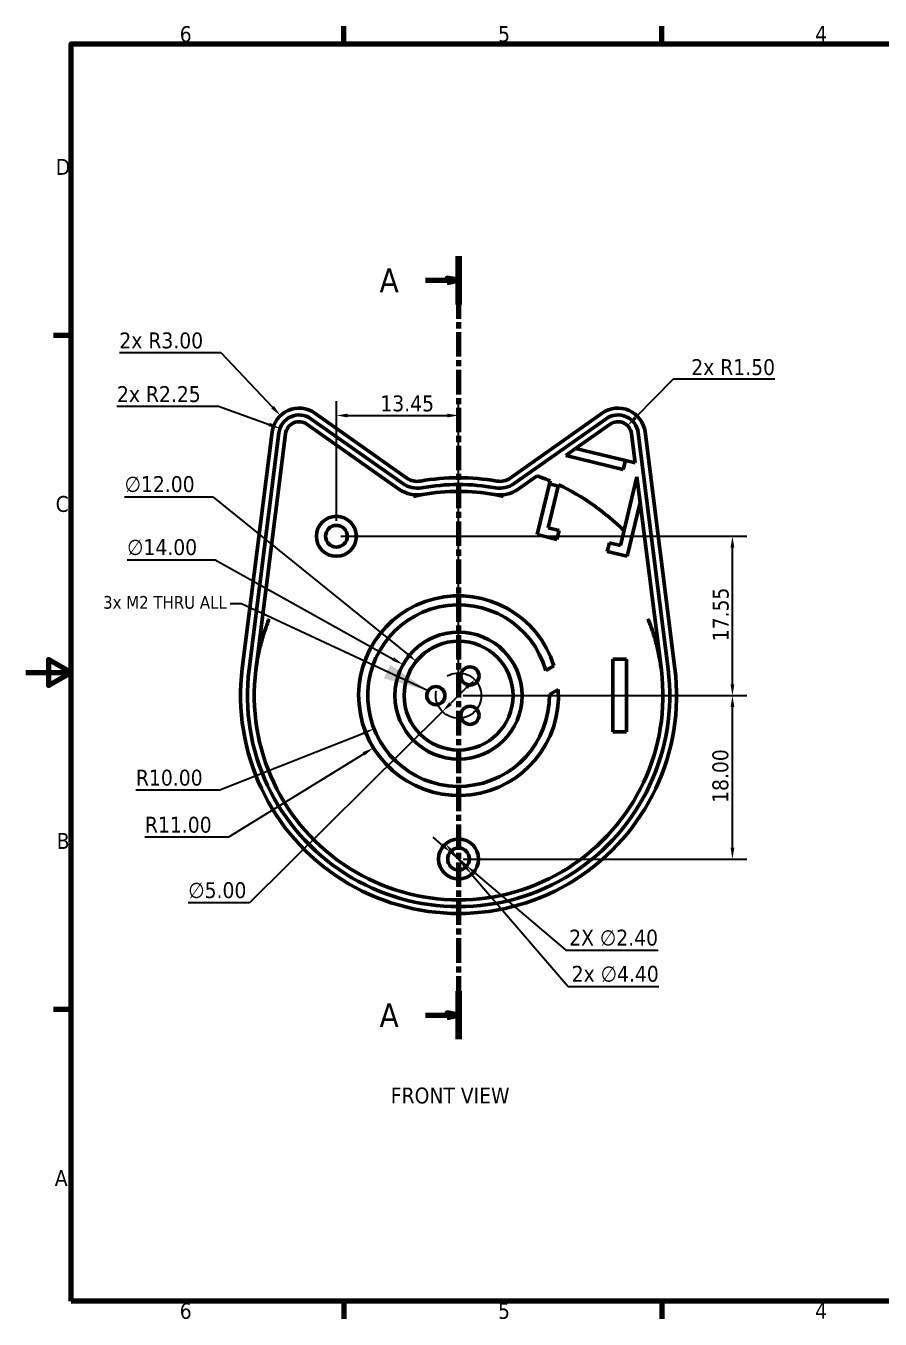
# Model space of a CAD drawing. Header units: millimetres. Extents: x 0 to 52.5, y 0 to 37.1.
# Drawn here: x 0 to 23.51, y 0.75 to 36.37 of the extents above; entities that cross this region are included whole.
import ezdxf

# ---------------------------------------------------------------- set-up
doc = ezdxf.new("R2010")
doc.units = ezdxf.units.MM
doc.header["$LTSCALE"] = 0.5
doc.linetypes.add('CHAIN', pattern=[0.3543, 0.2362, -0.0295, 0.0591, -0.0295])
doc.linetypes.add('DASHED', pattern=[0.2068, 0.1655, -0.0413])
for name, color, linetype, lineweight in [('Border (ISO)', 7, 'Continuous', 70), ('Dimension (ISO)', 7, 'Continuous', 25), ('Section Line (ISO)', 7, 'CHAIN', 70), ('Sketch Geometry (ISO)', 7, 'Continuous', 25), ('Symbol (ISO)', 7, 'Continuous', 25), ('Visible (ISO)', 7, 'Continuous', 50)]:
    doc.layers.add(name, color=color, linetype=linetype, lineweight=lineweight)
doc.styles.add('Label Text (ISO)', font='tahoma.ttf')
doc.styles.add('Note Text (ISO)', font='tahoma.ttf')
doc.dimstyles.new('Default (ISO)', dxfattribs={"dimscale": 0.5, "dimtxt": 3.5, "dimasz": 2.5, "dimexe": 3.175, "dimexo": 1, "dimgap": 0.762, "dimtad": 1, "dimtxsty": 'Note Text (ISO)', "dimcen": 2.5, "dimdle": 10, "dimclrd": 256, "dimclre": 256, "dimclrt": 256, "dimazin": 3, "dimtfac": 1.001486, "dimtmove": 0, "dimatfit": 3, "dimfxl": 0, "dimlwd": -1, "dimlwe": -1})
doc.dimstyles.new('Default - Method 1b (ISO)$7', dxfattribs={"dimscale": 0.5, "dimtxt": 3.5, "dimasz": 2.5, "dimexe": 3.175, "dimexo": 0, "dimgap": 0.762, "dimtad": 1, "dimtxsty": 'Note Text (ISO)', "dimcen": 2.5, "dimdle": 10, "dimclrd": 256, "dimclre": 256, "dimclrt": 256, "dimazin": 2, "dimtfac": 1, "dimtmove": 0, "dimatfit": 3, "dimfxl": 0, "dimlwd": -1, "dimlwe": -1})

# ---------------------------------------------------------------- blocks, each defined once
blk = doc.blocks.new('Borders Default Border')
at = {"layer": 'Border (ISO)'}
for p, q in [((70, 287), (70, 290.9)), ((140, 287), (140, 290.9)), ((10, 222.75), (6.1, 222.75)), ((10, 74.25), (6.1, 74.25)), ((70, 10), (70, 6.1)), ((140, 10), (140, 6.1))]:
    blk.add_line(p, q, dxfattribs=at)
at = {"layer": 'Border (ISO)', "flags": 128}
for points in [[(10, 10), (10, 287), (410, 287), (410, 10), (10, 10)], [(0, 148.5), (10, 148.5), (5, 151.39), (5, 145.61), (10, 148.5)]]:
    blk.add_lwpolyline(points, dxfattribs=at)
at = {"layer": 'Border (ISO)', "char_height": 3.5, "attachment_point": 7, "style": 'Note Text (ISO)'}
for s, insert in [('6', (33.88, 287.33)), ('5', (103.98, 287.33)), ('4', (173.78, 287.4)), ('D', (6.57, 258.13)), ('C', (6.56, 183.81)), ('B', (6.78, 109.63)), ('A', (6.36, 35.38)), ('6', (33.88, 6.03)), ('5', (103.98, 6.03)), ('4', (173.78, 6.1))]:
    blk.add_mtext(s, dxfattribs=dict(at, insert=insert))
blk = doc.blocks.new('*D7')
at = {"layer": 'Defpoints', "color": 0, "transparency": 16777216}
for p in [(12.353, 18.366), (11.466, 17.485)]:
    blk.add_point(p, dxfattribs=at)
at = {"layer": 'Dimension (ISO)', "transparency": 16777216}
for p, q in [((12.131, 18.145), (11.688, 17.705)), ((11.466, 17.485), (6.159, 12.219)), ((6.159, 12.219), (4.47, 12.219))]:
    blk.add_line(p, q, dxfattribs=at)
for points in [[(12.095, 18.182), (12.168, 18.108), (12.353, 18.366)], [(11.651, 17.742), (11.724, 17.668), (11.466, 17.485)]]:
    blk.add_solid(points, dxfattribs=at)
at = {"layer": 'Dimension (ISO)', "transparency": 16777216, "insert": (4.47, 12.786), "char_height": 0.4375, "attachment_point": 1, "style": 'Note Text (ISO)'}
blk.add_mtext('\\A1;∅5.00', dxfattribs=at)
blk = doc.blocks.new('*D8')
at = {"layer": 'Defpoints', "color": 0, "transparency": 16777216}
for p in [(11.91, 25.64), (8.547, 22.613), (11.91, 17.925)]:
    blk.add_point(p, dxfattribs=at)
at = {"layer": 'Dimension (ISO)', "transparency": 16777216}
for p, q in [((8.547, 22.738), (8.547, 26.036)), ((11.91, 18.05), (11.91, 26.036)), ((8.86, 25.64), (11.597, 25.64))]:
    blk.add_line(p, q, dxfattribs=at)
for points in [[(8.86, 25.692), (8.86, 25.587), (8.547, 25.64)], [(11.597, 25.692), (11.597, 25.587), (11.91, 25.64)]]:
    blk.add_solid(points, dxfattribs=at)
at = {"layer": 'Dimension (ISO)', "transparency": 16777216, "insert": (9.757, 26.191), "char_height": 0.4375, "attachment_point": 1, "style": 'Note Text (ISO)'}
blk.add_mtext('\\A1;13.45', dxfattribs=at)
blk = doc.blocks.new('*D9')
at = {"layer": 'Defpoints', "color": 0, "transparency": 16777216}
for p in [(8.547, 22.313), (19.448, 22.313), (11.91, 17.925)]:
    blk.add_point(p, dxfattribs=at)
at = {"layer": 'Dimension (ISO)', "transparency": 16777216}
for p, q in [((8.672, 22.313), (19.845, 22.313)), ((19.448, 18.238), (19.448, 22)), ((12.035, 17.925), (19.845, 17.925))]:
    blk.add_line(p, q, dxfattribs=at)
for points in [[(19.396, 22), (19.5, 22), (19.448, 22.313)], [(19.396, 18.238), (19.5, 18.238), (19.448, 17.925)]]:
    blk.add_solid(points, dxfattribs=at)
at = {"layer": 'Dimension (ISO)', "transparency": 16777216, "insert": (18.904, 19.421), "char_height": 0.4375, "attachment_point": 1, "rotation": 90, "style": 'Note Text (ISO)'}
blk.add_mtext('\\A1;17.55', dxfattribs=at)
blk = doc.blocks.new('2dTransSection0')
at = {"layer": 'Section Line (ISO)', "linetype": 'CHAIN', "ltscale": 45.695759}
blk.add_line((95.28, 240.19), (95.28, 67.7), dxfattribs=at)
at = {"layer": 'Section Line (ISO)', "linetype": 'Continuous', "lineweight": 140}
for p, q in [((95.28, 240.19), (95.28, 229.6)), ((95.28, 78.29), (95.28, 67.7))]:
    blk.add_line(p, q, dxfattribs=at)
at = {"layer": 'Section Line (ISO)', "linetype": 'Continuous'}
for p, q in [((87.99, 234.9), (92.78, 234.9)), ((95.28, 234.9), (92.78, 235.4)), ((92.78, 235.4), (92.78, 234.4)), ((92.78, 234.9), (95.28, 234.9)), ((92.78, 234.4), (95.28, 234.9)), ((87.99, 73), (92.78, 73)), ((95.28, 73), (92.78, 73.5)), ((92.78, 73.5), (92.78, 72.5)), ((92.78, 73), (95.28, 73)), ((92.78, 72.5), (95.28, 73))]:
    blk.add_line(p, q, dxfattribs=at)
at = {"layer": 'Section Line (ISO)', "linetype": 'Continuous', "flags": 128}
for points in [[(92.78, 234.4), (95.28, 234.9), (92.78, 235.4), (92.78, 234.4)], [(92.78, 72.5), (95.28, 73), (92.78, 73.5), (92.78, 72.5)]]:
    blk.add_lwpolyline(points, dxfattribs=at)
at = {"layer": 'Section Line (ISO)'}
for points in [[(92.78, 234.4), (95.28, 234.9), (92.78, 235.4), (92.78, 234.4)], [(92.78, 72.5), (95.28, 73), (92.78, 73.5), (92.78, 72.5)]]:
    blk.add_solid(points, dxfattribs=at)
at = {"layer": 'Section Line (ISO)', "char_height": 5.25, "attachment_point": 7, "style": 'Label Text (ISO)'}
for insert in [(77.87, 232.27), (77.87, 70.37)]:
    blk.add_mtext('A ', dxfattribs=dict(at, insert=insert))
blk = doc.blocks.new('*D13')
at = {"layer": 'Defpoints', "color": 0, "transparency": 16777216}
for p in [(11.91, 17.925), (19.448, 17.925), (11.91, 13.425)]:
    blk.add_point(p, dxfattribs=at)
at = {"layer": 'Dimension (ISO)', "transparency": 16777216}
for p, q in [((12.035, 17.925), (19.845, 17.925)), ((19.448, 13.738), (19.448, 17.613)), ((12.035, 13.425), (19.845, 13.425))]:
    blk.add_line(p, q, dxfattribs=at)
for points in [[(19.396, 17.613), (19.5, 17.613), (19.448, 17.925)], [(19.396, 13.738), (19.5, 13.738), (19.448, 13.425)]]:
    blk.add_solid(points, dxfattribs=at)
at = {"layer": 'Dimension (ISO)', "transparency": 16777216, "insert": (18.895, 14.971), "char_height": 0.4375, "attachment_point": 1, "rotation": 90, "style": 'Note Text (ISO)'}
blk.add_mtext('\\A1;18.00', dxfattribs=at)
blk = doc.blocks.new('*D14')
at = {"layer": 'Defpoints', "color": 0, "transparency": 16777216}
for p in [(11.91, 17.925), (9.566, 16.486)]:
    blk.add_point(p, dxfattribs=at)
at = {"layer": 'Dimension (ISO)', "transparency": 16777216}
for p, q in [((5.582, 14.038), (9.3, 16.322)), ((3.277, 14.038), (5.582, 14.038))]:
    blk.add_line(p, q, dxfattribs=at)
blk.add_solid([(9.273, 16.367), (9.327, 16.278), (9.566, 16.486)], dxfattribs=at)
at = {"layer": 'Dimension (ISO)', "transparency": 16777216, "insert": (3.277, 14.589), "char_height": 0.4375, "attachment_point": 1, "style": 'Note Text (ISO)'}
blk.add_mtext('\\A1;R11.00', dxfattribs=at)
blk = doc.blocks.new('*D15')
at = {"layer": 'Defpoints', "color": 0, "transparency": 16777216}
for p in [(11.91, 17.925), (9.584, 17.009)]:
    blk.add_point(p, dxfattribs=at)
at = {"layer": 'Dimension (ISO)', "transparency": 16777216}
for p, q in [((5.334, 15.334), (9.293, 16.894)), ((3.029, 15.334), (5.334, 15.334))]:
    blk.add_line(p, q, dxfattribs=at)
blk.add_solid([(9.274, 16.943), (9.312, 16.846), (9.584, 17.009)], dxfattribs=at)
at = {"layer": 'Dimension (ISO)', "transparency": 16777216, "insert": (3.029, 15.885), "char_height": 0.4375, "attachment_point": 1, "style": 'Note Text (ISO)'}
blk.add_mtext('\\A1;R10.00', dxfattribs=at)
blk = doc.blocks.new('*D16')
at = {"layer": 'Defpoints', "color": 0, "transparency": 16777216}
for p in [(10.382, 18.779), (13.437, 17.072)]:
    blk.add_point(p, dxfattribs=at)
at = {"layer": 'Dimension (ISO)', "transparency": 16777216}
for p, q in [((2.786, 21.668), (5.21, 21.668)), ((5.21, 21.668), (10.109, 18.931)), ((11.898, 17.925), (11.921, 17.925)), ((11.91, 17.914), (11.91, 17.937))]:
    blk.add_line(p, q, dxfattribs=at)
blk.add_solid([(10.134, 18.977), (10.084, 18.886), (10.382, 18.779)], dxfattribs=at)
at = {"layer": 'Dimension (ISO)', "transparency": 16777216, "insert": (2.786, 22.234), "char_height": 0.4375, "attachment_point": 1, "style": 'Note Text (ISO)'}
blk.add_mtext('\\A1;∅14.00', dxfattribs=at)
blk = doc.blocks.new('*D17')
at = {"layer": 'Defpoints', "color": 0, "transparency": 16777216}
for p in [(10.744, 18.869), (13.075, 16.981)]:
    blk.add_point(p, dxfattribs=at)
at = {"layer": 'Dimension (ISO)', "transparency": 16777216}
for p, q in [((2.718, 23.403), (5.143, 23.403)), ((5.143, 23.403), (10.501, 19.066)), ((11.898, 17.925), (11.921, 17.925)), ((11.91, 17.914), (11.91, 17.937))]:
    blk.add_line(p, q, dxfattribs=at)
blk.add_solid([(10.534, 19.106), (10.468, 19.025), (10.744, 18.869)], dxfattribs=at)
at = {"layer": 'Dimension (ISO)', "transparency": 16777216, "insert": (2.718, 23.97), "char_height": 0.4375, "attachment_point": 1, "style": 'Note Text (ISO)'}
blk.add_mtext('\\A1;∅12.00', dxfattribs=at)
blk = doc.blocks.new('*D18')
at = {"layer": 'Defpoints', "color": 0, "transparency": 16777216}
for p in [(11.681, 13.62), (12.138, 13.231)]:
    blk.add_point(p, dxfattribs=at)
at = {"layer": 'Dimension (ISO)', "transparency": 16777216}
for p, q in [((11.443, 13.823), (11.206, 14.025)), ((11.681, 13.62), (12.138, 13.231)), ((12.376, 13.028), (14.859, 10.912)), ((14.859, 10.912), (17.407, 10.912))]:
    blk.add_line(p, q, dxfattribs=at)
for points in [[(11.477, 13.862), (11.41, 13.783), (11.681, 13.62)], [(12.41, 13.068), (12.342, 12.988), (12.138, 13.231)]]:
    blk.add_solid(points, dxfattribs=at)
at = {"layer": 'Dimension (ISO)', "transparency": 16777216, "insert": (14.954, 11.479), "char_height": 0.4375, "attachment_point": 1, "style": 'Note Text (ISO)'}
blk.add_mtext('\\A1;\\fTahoma|b0|i0;2X ∅2.40 ', dxfattribs=at)
blk = doc.blocks.new('*D19')
at = {"layer": 'Defpoints', "color": 0, "transparency": 16777216}
for p in [(7.007, 25.638), (7.521, 25.092)]:
    blk.add_point(p, dxfattribs=at)
at = {"layer": 'Dimension (ISO)', "transparency": 16777216}
for p, q in [((2.573, 27.375), (5.37, 27.375)), ((5.37, 27.375), (6.792, 25.865))]:
    blk.add_line(p, q, dxfattribs=at)
blk.add_solid([(6.83, 25.901), (6.755, 25.83), (7.007, 25.638)], dxfattribs=at)
at = {"layer": 'Dimension (ISO)', "transparency": 16777216, "insert": (2.573, 27.926), "char_height": 0.4375, "attachment_point": 1, "style": 'Note Text (ISO)'}
blk.add_mtext('\\A1;\\fTahoma|b0|i0;2x R3.00', dxfattribs=at)
blk = doc.blocks.new('*D20')
at = {"layer": 'Defpoints', "color": 0, "transparency": 16777216}
for p in [(6.992, 25.284), (7.521, 25.092)]:
    blk.add_point(p, dxfattribs=at)
at = {"layer": 'Dimension (ISO)', "transparency": 16777216}
for p, q in [((2.507, 25.897), (5.3, 25.897)), ((5.3, 25.897), (6.698, 25.39))]:
    blk.add_line(p, q, dxfattribs=at)
blk.add_solid([(6.716, 25.439), (6.681, 25.341), (6.992, 25.284)], dxfattribs=at)
at = {"layer": 'Dimension (ISO)', "transparency": 16777216, "insert": (2.507, 26.448), "char_height": 0.4375, "attachment_point": 1, "style": 'Note Text (ISO)'}
blk.add_mtext('\\A1;\\fTahoma|b0|i0;2x R2.25', dxfattribs=at)
blk = doc.blocks.new('*D21')
at = {"layer": 'Defpoints', "color": 0, "transparency": 16777216}
for p in [(16.561, 25.36), (16.298, 25.092)]:
    blk.add_point(p, dxfattribs=at)
at = {"layer": 'Dimension (ISO)', "transparency": 16777216}
for p, q in [((17.816, 26.64), (16.78, 25.583)), ((20.613, 26.64), (17.816, 26.64))]:
    blk.add_line(p, q, dxfattribs=at)
blk.add_solid([(16.742, 25.619), (16.817, 25.546), (16.561, 25.36)], dxfattribs=at)
at = {"layer": 'Dimension (ISO)', "transparency": 16777216, "insert": (18.314, 27.191), "char_height": 0.4375, "attachment_point": 1, "style": 'Note Text (ISO)'}
blk.add_mtext('\\A1;\\fTahoma|b0|i0;2x R1.50', dxfattribs=at)
blk = doc.blocks.new('*D22')
at = {"layer": 'Defpoints', "color": 0, "transparency": 16777216}
for p in [(11.551, 13.842), (12.268, 13.008)]:
    blk.add_point(p, dxfattribs=at)
at = {"layer": 'Dimension (ISO)', "transparency": 16777216}
for p, q in [((11.755, 13.605), (12.064, 13.245)), ((12.268, 13.008), (14.928, 9.916)), ((14.928, 9.916), (17.424, 9.916))]:
    blk.add_line(p, q, dxfattribs=at)
for points in [[(11.794, 13.639), (11.715, 13.571), (11.551, 13.842)], [(12.104, 13.279), (12.025, 13.211), (12.268, 13.008)]]:
    blk.add_solid(points, dxfattribs=at)
at = {"layer": 'Dimension (ISO)', "transparency": 16777216, "insert": (15.023, 10.483), "char_height": 0.4375, "attachment_point": 1, "style": 'Note Text (ISO)'}
blk.add_mtext('\\A1;\\fTahoma|b0|i0;2x ∅4.40', dxfattribs=at)

msp = doc.modelspace()

# ---------------------------------------------------------------- linework, layer by layer
at = {"layer": 'Sketch Geometry (ISO)', "linetype": 'DASHED', "ltscale": 25.31909}
msp.add_circle((11.9096, 17.9253), 0.625, dxfattribs=at)
at = {"layer": 'Visible (ISO)'}
for p, q in [((10.4852, 23.9168), (7.9537, 25.7046)), ((15.8656, 25.7046), (13.3341, 23.9168)), ((10.2689, 23.6105), (7.7373, 25.3983)), ((7.8455, 25.5514), (10.377, 23.7637)), ((13.4422, 23.7637), (15.9737, 25.5514)), ((16.0819, 25.3983), (15.1319, 24.7274)), ((6.7769, 25.1857), (5.9567, 18.6753)), ((6.1427, 18.6519), (6.9629, 25.1623)), ((7.149, 25.1388), (6.3287, 18.6284)), ((16.772, 24.3312), (16.6703, 25.1388)), ((16.8563, 25.1623), (17.6765, 18.6519)), ((17.8626, 18.6753), (17.0423, 25.1857)), ((15.1319, 24.7274), (14.8605, 24.5357)), ((16.5019, 24.3964), (15.1319, 24.7274)), ((16.4432, 24.1534), (14.8605, 24.5357)), ((16.4432, 24.1534), (16.5019, 24.3964)), ((16.772, 24.3312), (16.5019, 24.3964)), ((14.0726, 23.9793), (13.5504, 23.6105)), ((14.0726, 23.9793), (14.213, 23.9254)), ((16.3653, 22.0633), (16.8204, 23.9473)), ((16.9085, 23.2475), (16.8204, 23.9473)), ((14.4078, 23.7552), (14.0709, 22.3603)), ((14.6508, 23.6965), (14.3726, 22.5446)), ((14.4279, 23.8384), (14.4078, 23.7552)), ((14.6508, 23.6965), (14.4078, 23.7552)), ((14.6508, 23.6965), (14.6599, 23.7341)), ((16.9085, 23.2475), (16.5496, 21.7616)), ((17.4905, 18.6284), (16.9085, 23.2475)), ((14.3726, 22.5446), (14.6764, 22.4713)), ((14.6764, 22.4713), (14.6177, 22.2282)), ((14.0709, 22.3603), (14.6177, 22.2282)), ((16.0615, 22.1367), (16.0028, 21.8937)), ((16.0615, 22.1367), (16.3653, 22.0633)), ((16.0028, 21.8937), (16.5496, 21.7616)), ((16.1596, 16.9253), (16.1596, 18.9253)), ((16.1596, 18.9253), (16.5346, 18.9253)), ((16.5346, 18.9253), (16.5346, 16.9253)), ((14.3108, 18.6211), (14.5332, 18.7495)), ((14.6542, 18.0976), (14.4094, 17.9563)), ((16.5346, 16.9253), (16.1596, 16.9253))]:
    msp.add_line(p, q, dxfattribs=at)
for centre, radius in [((8.5471, 22.3128), 0.55), ((8.5471, 22.3128), 0.3), ((11.9096, 17.9253), 1.75), ((11.9096, 17.9253), 1.5), ((12.2221, 18.4666), 0.25), ((11.2846, 17.9253), 0.25), ((12.2221, 17.384), 0.25), ((11.9096, 13.4253), 0.55), ((11.9096, 13.4253), 0.3)]:
    msp.add_circle(centre, radius, dxfattribs=at)
for centre, radius, start, end in [((7.521, 25.0919), 0.75, 54.77051, 172.81924), ((7.521, 25.0919), 0.5625, 54.77051, 172.81924), ((16.2982, 25.0919), 0.75, 7.18076, 125.22949), ((16.2982, 25.0919), 0.5625, 7.18076, 125.22949), ((7.521, 25.0919), 0.375, 54.77051, 172.81924), ((16.2982, 25.0919), 0.375, 7.18076, 125.22949), ((10.7736, 24.3253), 0.5, -125.22949, -79.93466), ((11.9096, 17.9253), 6, 79.93466, 100.06534), ((13.0456, 24.3253), 0.5, -100.06534, -54.77051), ((11.9096, 17.9253), 6.427, 66.93149, 68.99899), ((10.7736, 24.3253), 0.875, -125.22949, -79.93466), ((10.7736, 24.3253), 0.6875, -125.22949, -79.93466), ((11.9096, 17.9253), 5.8125, 79.93466, 100.06534), ((11.9096, 17.9253), 5.625, 79.93466, 100.06534), ((13.0456, 24.3253), 0.875, -100.06534, -54.77051), ((13.0456, 24.3253), 0.6875, -100.06534, -54.77051), ((11.9096, 17.9253), 6.427, 44.90554, 64.66378), ((11.9096, 17.9253), 2.75, 17.43914, 3.5927), ((11.9096, 17.9253), 2.5, 16.15925, 0.7104), ((11.9096, 17.9253), 6, 172.81924, 7.18076), ((11.9096, 17.9253), 5.8125, 172.81924, 7.18076), ((11.9096, 17.9253), 5.625, 172.81924, 7.18076)]:
    msp.add_arc(centre, radius, start, end, dxfattribs=at)
for points, knots in [([(10.9265, 23.4637), (10.9265, 23.4637), (10.9201, 23.4626), (10.8953, 23.4581), (10.8771, 23.4548), (10.8541, 23.4504), (10.8374, 23.4472), (10.8182, 23.4435), (10.7602, 23.4317), (10.7173, 23.4227), (10.6705, 23.4121)], [0, 0, 0, 0, 0.07142981, 0.07142981, 0.14285962, 0.14285962, 0.14285962, 0.19497227, 0.19497227, 0.28571924, 0.28571924, 0.28571924, 0.28571924]), ([(13.1487, 23.4121), (13.1019, 23.4227), (13.0591, 23.4317), (13.001, 23.4435), (12.9818, 23.4472), (12.9651, 23.4504), (12.9422, 23.4548), (12.9239, 23.4581), (12.8992, 23.4626), (12.8927, 23.4637), (12.8927, 23.4637)], [0.43208936, 0.43208936, 0.43208936, 0.43208936, 0.52283633, 0.52283633, 0.57494898, 0.57494898, 0.57494898, 0.64637879, 0.64637879, 0.7178086, 0.7178086, 0.7178086, 0.7178086]), ([(6.6982, 20.0424), (6.6516, 19.9277), (6.609, 19.8118), (6.5316, 19.5784), (6.4969, 19.4608), (6.4661, 19.3426), (6.4353, 19.2244), (6.4085, 19.1056), (6.3627, 18.8674), (6.3438, 18.7479), (6.3287, 18.6284)], [0.80032272, 0.80032272, 0.80032272, 0.80032272, 0.97972739, 0.97972739, 1.15913205, 1.15913205, 1.15913205, 1.33853672, 1.33853672, 1.51794138, 1.51794138, 1.51794138, 1.51794138]), ([(17.4905, 18.6284), (17.4754, 18.7479), (17.4565, 18.8674), (17.4107, 19.1056), (17.3839, 19.2244), (17.3531, 19.3426), (17.3224, 19.4608), (17.2876, 19.5784), (17.2103, 19.8118), (17.1676, 19.9277), (17.121, 20.0424)], [-0.0024076, -0.0024076, -0.0024076, -0.0024076, 0.17699574, 0.17699574, 0.35639907, 0.35639907, 0.35639907, 0.53580241, 0.53580241, 0.71520574, 0.71520574, 0.71520574, 0.71520574])]:
    msp.add_open_spline(points, degree=3, knots=knots, dxfattribs=at)

# ---------------------------------------------------------------- block references
at = {"xscale": 0.125, "yscale": 0.125, "zscale": 0.5}
msp.add_blockref('Borders Default Border', (0, 0), dxfattribs=at)
at = {"layer": 'Section Line (ISO)', "xscale": 0.125, "yscale": 0.125, "zscale": 0.5}
msp.add_blockref('2dTransSection0', (0, 0), dxfattribs=at)

# ---------------------------------------------------------------- texts
at = {"layer": 'Symbol (ISO)', "style": 'Note Text (ISO)'}
for s, insert, char_height, width, attachment_point in [('\\fTahoma|b0|i0;{\\H0.349;3x M2 THRU ALL}', (5.5297, 20.6683), 0.34875, 3.560698, 3), ('\\fTahoma|b0|i0;FRONT VIEW', (10.0442, 7.1312), 0.4375, 3.517372, 1)]:
    msp.add_mtext(s, dxfattribs=dict(at, insert=insert, char_height=char_height, width=width, attachment_point=attachment_point))

# ---------------------------------------------------------------- dimensions: what is measured, and where the dimension line sits
at = {"layer": 'Dimension (ISO)'}
for center, mpoint, picture, middle in [((7.521, 25.0919), (7.0067, 25.6378), '*D19', (3.7229, 27.3747)), ((16.2982, 25.0919), (16.5607, 25.3597), '*D21', (19.4637, 26.6402)), ((7.521, 25.0919), (6.9922, 25.2837), '*D20', (3.6529, 25.897))]:
    dim = msp.add_radius_dim(center=center, mpoint=mpoint, text='\\fTahoma|b0|i0;2x <>', dimstyle='Default (ISO)', override={"dimgap": 0.762, "dimtih": 1, "dimdec": 2, "dimlfac": 1, "dimcen": 0, "dimtol": 0, "dimlim": 0, "dimtp": 0, "dimtm": 0, "dimtdec": 2, "dimtofl": 0}, dxfattribs=at)
    dim.commit()
    dim.dimension.update_dxf_attribs({"geometry": picture, "text_midpoint": middle, "dimtype": 164})
for base, p1, p2, angle, picture, middle in [((11.9096, 25.6396), (8.5471, 22.6128), (11.9096, 17.9253), 180, '*D8', (10.456, 25.6396)), ((19.4476, 22.3128), (11.9096, 17.9253), (8.5471, 22.3128), 90, '*D9', (19.4476, 20.1203)), ((19.4476, 17.9253), (11.9096, 13.4253), (11.9096, 17.9253), 90, '*D13', (19.4476, 15.6741))]:
    dim = msp.add_linear_dim(base=base, p1=p1, p2=p2, angle=angle, dimstyle='Default (ISO)', override={"dimgap": 0.762, "dimtoh": 0, "dimdec": 2, "dimtol": 0, "dimlim": 0, "dimtp": 0, "dimtm": 0, "dimtdec": 2, "dimtofl": 0, "dimatfit": 1}, dxfattribs=at)
    dim.commit()
    dim.dimension.update_dxf_attribs({"geometry": picture, "text_midpoint": middle, "dimtype": 160})
for p1, p2, override, picture, middle in [((13.0755, 16.9815), (10.7438, 18.8691), {"dimgap": 0.762, "dimtih": 1, "dimdec": 2, "dimlfac": 1, "dimtol": 0, "dimlim": 0, "dimtp": 0, "dimtm": 0, "dimtdec": 2, "dimtofl": 0}, '*D17', (3.6795, 23.4034)), ((13.4374, 17.0718), (10.3819, 18.7788), {"dimgap": 0.762, "dimtih": 1, "dimdec": 2, "dimlfac": 1, "dimtol": 0, "dimlim": 0, "dimtp": 0, "dimtm": 0, "dimtdec": 2, "dimtofl": 0}, '*D16', (3.7471, 21.6679)), ((12.3533, 18.3655), (11.466, 17.4851), {"dimgap": 0.762, "dimtih": 1, "dimdec": 2, "dimlfac": 1, "dimtol": 0, "dimlim": 0, "dimtp": 0, "dimtm": 0, "dimtdec": 2, "dimatfit": 2}, '*D7', (5.2667, 12.2192))]:
    dim = msp.add_diameter_dim_2p(p1=p1, p2=p2, dimstyle='Default (ISO)', override=override, dxfattribs=at)
    dim.commit()
    dim.dimension.update_dxf_attribs({"geometry": picture, "text_midpoint": middle, "dimtype": 163})
for mpoint, picture, middle in [((9.5837, 17.0088), '*D15', (3.9295, 15.3344)), ((9.5664, 16.4859), '*D14', (4.1775, 14.0384))]:
    dim = msp.add_radius_dim(center=(11.9096, 17.9253), mpoint=mpoint, dimstyle='Default (ISO)', override={"dimgap": 0.762, "dimtih": 1, "dimdec": 2, "dimlfac": 1, "dimcen": 0, "dimtol": 0, "dimlim": 0, "dimtp": 0, "dimtm": 0, "dimtdec": 2, "dimtofl": 0}, dxfattribs=at)
    dim.commit()
    dim.dimension.update_dxf_attribs({"geometry": picture, "text_midpoint": middle, "dimtype": 164})
for p1, p2, text, picture, middle in [((11.6813, 13.6199), (12.138, 13.2307), '\\fTahoma|b0|i0;2X <> ', '*D18', (16.1803, 10.9122)), ((11.551, 13.8423), (12.2683, 13.0083), '\\fTahoma|b0|i0;2x <>', '*D22', (16.2237, 9.9163))]:
    dim = msp.add_diameter_dim_2p(p1=p1, p2=p2, text=text, dimstyle='Default (ISO)', override={"dimgap": 0.762, "dimtih": 1, "dimdec": 2, "dimlfac": 1, "dimtol": 0, "dimlim": 0, "dimtp": 0, "dimtm": 0, "dimtdec": 2, "dimatfit": 2}, dxfattribs=at)
    dim.commit()
    dim.dimension.update_dxf_attribs({"geometry": picture, "text_midpoint": middle, "dimtype": 163})

# ---------------------------------------------------------------- leaders
at = {"layer": 'Symbol (ISO)', "annotation_type": 0, "has_hookline": 1, "hookline_direction": 1, "text_width": 14.1514, "horizontal_direction": (0.25, 0, 0)}
msp.add_leader([(11.0738, 18.0597), (5.9375, 20.4496), (5.625, 20.4496)], dimstyle='Default - Method 1b (ISO)$7', override={"dimtad": 0}, dxfattribs=at)

doc.saveas('drawing.dxf')
